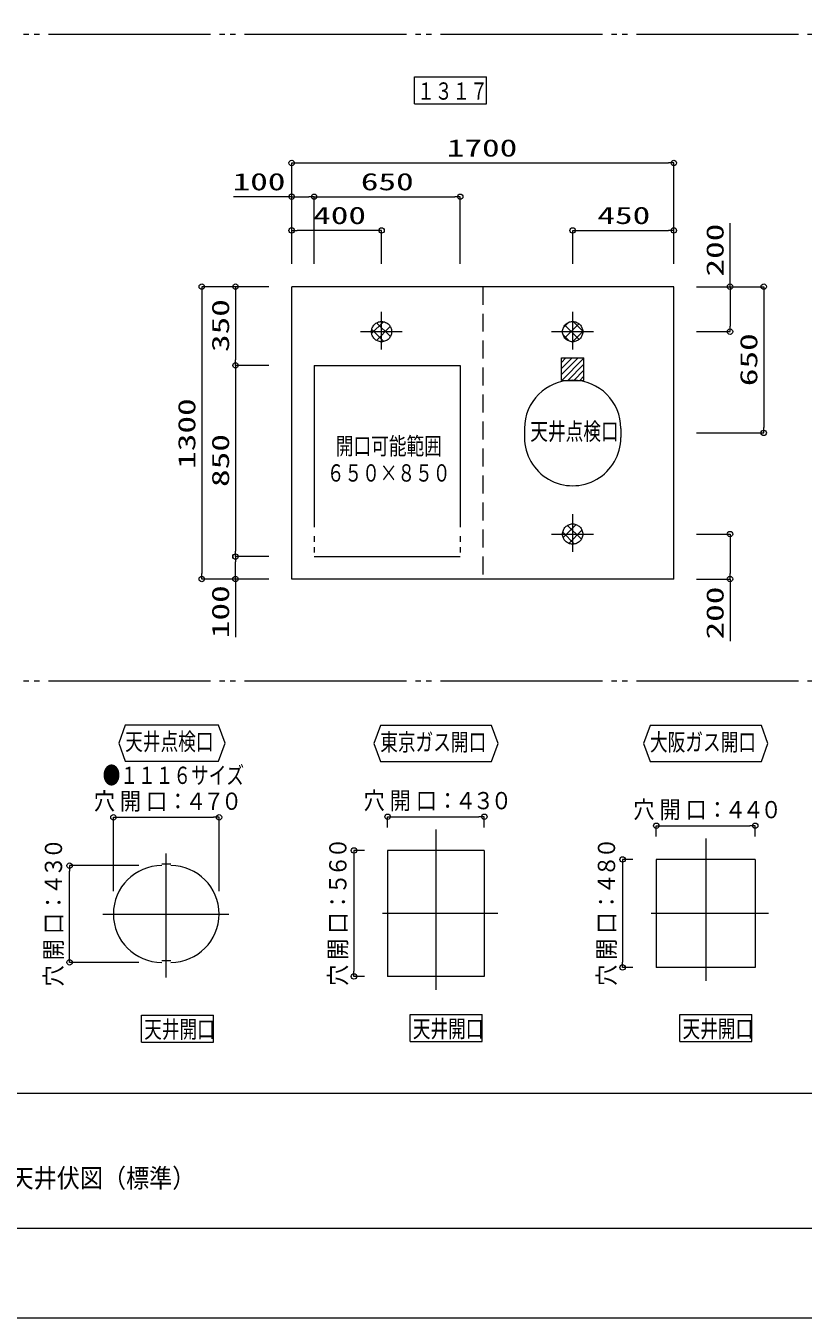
# Model space of a CAD drawing. Units: millimetres on the paper. Extents: x -305 to 305, y -152 to 152.
# Drawn here: x -169.1 to -82.6, y -148.5 to -4.8 of the extents above; entities that cross this region are included whole.
import ezdxf
from ezdxf.enums import TextEntityAlignment as Align

# ---------------------------------------------------------------- set-up
doc = ezdxf.new("R2010")
doc.units = ezdxf.units.MM
for name, pattern in [('DASHED2', [3, 2, -1]), ('LONG_CHAIN', [21, 18, -1, 1, -1]), ('LONG_DOUBLE_CHAIN', [21.8, 18, -1, 0.6, -0.6, 0.6, -1])]:
    doc.linetypes.add(name, pattern=pattern)
for name, color, linetype, lineweight in [('0-0_0', 7, 'Continuous', 9), ('0-1_VIEW0004', 7, 'Continuous', 9), ('0-2_1図面枠', 7, 'Continuous', 9), ('0-3_図面枠', 3, 'Continuous', 9), ('0-4_DEFPOINTS', 7, 'Continuous', 9)]:
    doc.layers.add(name, color=color, linetype=linetype, lineweight=lineweight)
doc.styles.add('ＭＳ ゴシック', font='')
doc.styles.get('ＭＳ ゴシック').set_extended_font_data('MS Gothic')

# ---------------------------------------------------------------- blocks, each defined once
blk = doc.blocks.new('_ORIGIN')
at = {"layer": '0-0_0'}
blk.add_line((0, 0), (-1, 0), dxfattribs=at)
blk.add_circle((0, 0), 0.5, dxfattribs=at)

msp = doc.modelspace()

# ---------------------------------------------------------------- linework, layer by layer
at = {"layer": '0-0_0'}
for p, q in [((-130.61, -39.036), (-129.304, -37.73)), ((-129.263, -39.937), (-130.602, -38.598)), ((-130.083, -39.802), (-128.539, -38.258)), ((-128.521, -39.386), (-130.052, -37.855)), ((-109.293, -38.41), (-108.681, -37.797)), ((-109.131, -39.541), (-107.55, -37.959)), ((-107.523, -39.694), (-109.109, -38.108)), ((-107.129, -38.795), (-108.21, -37.713)), ((-108.603, -39.907), (-109.322, -39.188)), ((-108.26, -39.962), (-107.128, -38.83)), ((-109.315, -61.708), (-107.882, -60.275)), ((-108.049, -62.444), (-109.359, -61.134)), ((-107.287, -61.914), (-108.829, -60.371)), ((-108.688, -62.375), (-107.216, -60.902))]:
    msp.add_line(p, q, dxfattribs=at)
at = {"layer": '0-0_0', "color": 2}
for p, q in [((-109.503, -43.604), (-107.649, -41.75)), ((-109.503, -42.93), (-108.322, -41.75)), ((-109.503, -42.257), (-108.996, -41.75)), ((-109.475, -44.25), (-107.003, -41.777)), ((-108.802, -44.25), (-107.003, -42.451)), ((-108.128, -44.25), (-107.003, -43.124)), ((-107.455, -44.25), (-107.003, -43.798))]:
    msp.add_line(p, q, dxfattribs=at)
at = {"layer": '0-1_VIEW0004', "color": 5, "linetype": 'LONG_DOUBLE_CHAIN'}
for p, q in [((91.256, -5.808), (-277.701, -5.808)), ((91.256, -77.683), (-277.701, -77.683))]:
    msp.add_line(p, q, dxfattribs=at)
at = {"layer": '0-1_VIEW0004'}
for p, q in [((-125.832, -13.509), (-125.832, -10.509)), ((-125.832, -10.509), (-117.832, -10.509)), ((-117.832, -13.509), (-117.832, -10.509)), ((-125.832, -13.509), (-117.832, -13.509)), ((-139.503, -31.297), (-139.503, -20.087)), ((-138.903, -20.087), (-97.603, -20.087)), ((-97.003, -31.297), (-97.003, -20.087)), ((-139.503, -23.837), (-145.975, -23.837)), ((-139.503, -31.297), (-139.503, -23.837)), ((-138.903, -23.837), (-137.603, -23.837)), ((-137.003, -31.297), (-137.003, -23.837)), ((-137.003, -31.297), (-137.003, -23.837)), ((-136.403, -23.837), (-121.353, -23.837)), ((-120.753, -31.297), (-120.753, -23.837)), ((-90.752, -33.837), (-90.752, -26.765)), ((-139.503, -31.297), (-139.503, -27.587)), ((-130.103, -27.587), (-138.903, -27.587)), ((-129.503, -31.297), (-129.503, -27.587)), ((-108.253, -31.297), (-108.253, -27.587)), ((-107.653, -27.587), (-97.603, -27.587)), ((-97.003, -31.297), (-97.003, -27.587)), ((-142.043, -33.837), (-149.501, -33.837)), ((-149.501, -34.437), (-149.501, -65.737)), ((-142.043, -33.837), (-145.751, -33.837)), ((-145.751, -34.437), (-145.751, -41.987)), ((-94.463, -33.837), (-90.752, -33.837)), ((-94.463, -33.837), (-87.002, -33.837)), ((-90.752, -34.437), (-90.752, -38.237)), ((-87.002, -34.437), (-87.002, -49.487)), ((-94.463, -38.837), (-90.752, -38.837)), ((-142.043, -42.587), (-145.751, -42.587)), ((-145.751, -43.187), (-145.751, -63.237)), ((-94.463, -50.087), (-87.002, -50.087)), ((-94.463, -61.337), (-90.753, -61.337)), ((-90.753, -61.937), (-90.753, -65.737)), ((-145.752, -65.737), (-145.752, -64.437)), ((-142.043, -63.837), (-145.751, -63.837)), ((-142.043, -66.337), (-149.501, -66.337)), ((-145.752, -66.337), (-145.752, -72.809)), ((-159.329, -101.033), (-159.329, -92.823)), ((-158.729, -92.823), (-148.179, -92.823)), ((-147.579, -101.033), (-147.579, -92.823)), ((-128.829, -93.971), (-128.829, -92.761)), ((-128.229, -92.761), (-118.679, -92.761)), ((-118.079, -93.971), (-118.079, -92.761)), ((-98.954, -94.971), (-98.954, -93.761)), ((-98.354, -93.761), (-88.554, -93.761)), ((-87.954, -94.971), (-87.954, -93.761)), ((-131.419, -96.511), (-132.577, -96.511)), ((-132.577, -97.111), (-132.577, -109.911)), ((-118.079, -96.511), (-128.829, -96.511)), ((-128.829, -96.511), (-128.829, -110.511)), ((-118.079, -96.511), (-118.079, -110.511)), ((-101.544, -97.511), (-102.702, -97.511)), ((-87.954, -97.511), (-98.954, -97.511)), ((-98.954, -97.511), (-98.954, -109.511)), ((-87.954, -97.511), (-87.954, -109.511)), ((-156.494, -98.198), (-164.203, -98.198)), ((-164.203, -108.348), (-164.203, -98.798)), ((-102.702, -98.111), (-102.702, -108.911)), ((-156.494, -108.948), (-164.203, -108.948)), ((-131.419, -110.511), (-132.577, -110.511)), ((-118.079, -110.511), (-128.829, -110.511)), ((-101.544, -109.511), (-102.702, -109.511)), ((-87.954, -109.511), (-98.954, -109.511)), ((-156.192, -117.804), (-156.192, -114.804)), ((-156.192, -114.804), (-148.192, -114.804)), ((-148.192, -117.804), (-148.192, -114.804)), ((-126.317, -117.742), (-126.317, -114.742)), ((-126.317, -114.742), (-118.317, -114.742)), ((-118.317, -117.742), (-118.317, -114.742)), ((-96.317, -117.742), (-96.317, -114.742)), ((-96.317, -114.742), (-88.317, -114.742)), ((-88.317, -117.742), (-88.317, -114.742)), ((-126.317, -117.742), (-118.317, -117.742)), ((-96.317, -117.742), (-88.317, -117.742)), ((-156.192, -117.804), (-148.192, -117.804))]:
    msp.add_line(p, q, dxfattribs=at)
at = {"layer": '0-1_VIEW0004', "linetype": 'DASHED2'}
msp.add_line((-118.253, -33.837), (-118.253, -66.337), dxfattribs=at)
at = {"layer": '0-1_VIEW0004', "color": 6, "linetype": 'LONG_CHAIN'}
for p, q in [((-129.503, -40.826), (-129.503, -36.642)), ((-108.253, -40.826), (-108.253, -36.642)), ((-131.857, -38.837), (-127.204, -38.837)), ((-110.607, -38.837), (-105.954, -38.837)), ((-108.253, -63.326), (-108.253, -59.142)), ((-110.607, -61.337), (-105.954, -61.337))]:
    msp.add_line(p, q, dxfattribs=at)
at = {"layer": '0-1_VIEW0004', "linetype": 'LONG_DOUBLE_CHAIN'}
for p, q in [((-137.003, -42.587), (-137.003, -63.837)), ((-137.003, -42.587), (-120.753, -42.587)), ((-120.753, -42.587), (-120.753, -63.837)), ((-113.615, -49.605), (-113.615, -50.605)), ((-102.89, -49.605), (-102.89, -50.605)), ((-137.003, -63.837), (-120.753, -63.837))]:
    msp.add_line(p, q, dxfattribs=at)
at = {"layer": '0-1_VIEW0004', "color": 2}
for p, q in [((-107.003, -44.25), (-107.003, -41.75)), ((-109.503, -44.25), (-107.003, -44.25))]:
    msp.add_line(p, q, dxfattribs=at)
at = {"layer": '0-1_VIEW0004', "linetype": 'LONG_CHAIN'}
for p, q in [((-123.454, -94.186), (-123.454, -111.993)), ((-93.454, -95.186), (-93.454, -110.993)), ((-153.454, -110.63), (-153.454, -96.833)), ((-160.501, -103.573), (-146.504, -103.573)), ((-116.57, -103.511), (-129.385, -103.511)), ((-86.486, -103.511), (-99.51, -103.511))]:
    msp.add_line(p, q, dxfattribs=at)
at = {"layer": '0-1_VIEW0004', "color": 6}
for p, q in [((-152.954, -98.04), (-153.954, -98.04)), ((-152.954, -108.79), (-153.954, -108.79))]:
    msp.add_line(p, q, dxfattribs=at)
at = {"layer": '0-1_VIEW0004'}
for points in [[(-97.003, -66.337), (-97.003, -33.837), (-139.503, -33.837)], [(-97.003, -66.337), (-139.503, -66.337), (-139.503, -33.837)], [(-94.463, -66.337), (-90.753, -66.337), (-90.753, -73.251)]]:
    msp.add_lwpolyline(points, dxfattribs=at)
at = {"layer": '0-1_VIEW0004', "color": 2}
msp.add_lwpolyline([(-109.503, -44.25), (-109.503, -41.75), (-107.003, -41.75)], dxfattribs=at)
at = {"layer": '0-1_VIEW0004'}
for points in [[(-158.734, -84.571), (-158.006, -86.571), (-147.634, -86.571), (-146.907, -84.571), (-147.634, -82.571), (-158.006, -82.571)], [(-130.367, -84.631), (-129.64, -86.631), (-117.268, -86.631), (-116.54, -84.631), (-117.268, -82.631), (-129.64, -82.631)], [(-100.367, -84.631), (-99.64, -86.631), (-87.268, -86.631), (-86.54, -84.631), (-87.268, -82.631), (-99.64, -82.631)]]:
    msp.add_lwpolyline(points, close=True, dxfattribs=at)
at = {"layer": '0-1_VIEW0004', "color": 6, "linetype": 'LONG_CHAIN'}
for centre in [(-129.503, -38.837), (-108.253, -38.837), (-108.253, -61.337)]:
    msp.add_circle(centre, 1.125, dxfattribs=at)
at = {"layer": '0-1_VIEW0004', "linetype": 'LONG_DOUBLE_CHAIN'}
for centre, start, end in [((-108.253, -49.605), 89.99998, 179.99996), ((-108.253, -49.605), 0.00002, 89.99998), ((-108.253, -50.605), 179.99996, 0)]:
    msp.add_arc(centre, 5.362, start, end, dxfattribs=at)
at = {"layer": '0-1_VIEW0004', "color": 6}
for centre, start, end in [((-153.954, -103.573), 90, 270), ((-152.954, -103.573), 270, 90)]:
    msp.add_arc(centre, 5.375, start, end, dxfattribs=at)
at = {"layer": '0-3_図面枠'}
msp.add_line((-291.017, -123.498), (108.983, -123.498), dxfattribs=at)
msp.add_lwpolyline([(-291.017, -138.498), (108.983, -138.498), (108.983, 138.502), (-291.017, 138.502)], close=True, dxfattribs=at)
at = {"layer": '0-4_DEFPOINTS'}
msp.add_line((118.983, -148.498), (-301.017, -148.498), dxfattribs=at)

# ---------------------------------------------------------------- block references
at = {"layer": '0-1_VIEW0004', "xscale": 0.6, "yscale": 0.6}
for p, rotation in [((-139.503, -20.087), 180), ((-139.503, -23.837), 180), ((-137.003, -23.837), 180), ((-139.503, -27.587), 180), ((-108.253, -27.587), 180), ((-149.501, -33.837), 90), ((-145.751, -33.837), 90), ((-90.752, -33.837), 90), ((-87.002, -33.837), 90), ((-90.752, -38.837), 270), ((-145.751, -42.587), 270), ((-145.751, -42.587), 90), ((-87.002, -50.087), 270), ((-90.753, -61.337), 90), ((-145.752, -63.837), 90), ((-145.751, -63.837), 270), ((-149.501, -66.337), 270), ((-145.752, -66.337), 270), ((-90.753, -66.337), 270), ((-159.329, -92.823), 180), ((-128.829, -92.761), 180), ((-98.954, -93.761), 180), ((-132.577, -96.511), 90), ((-102.702, -97.511), 90), ((-164.203, -98.198), 90), ((-164.203, -108.948), 270), ((-102.702, -109.511), 270), ((-132.577, -110.511), 270)]:
    msp.add_blockref('_ORIGIN', p, dxfattribs=dict(at, rotation=rotation))
for p in [(-97.003, -20.087), (-137.003, -23.837), (-120.753, -23.837), (-129.503, -27.587), (-97.003, -27.587), (-147.579, -92.823), (-118.079, -92.761), (-87.954, -93.761)]:
    msp.add_blockref('_ORIGIN', p, dxfattribs=at)

# ---------------------------------------------------------------- texts
at = {"layer": '0-1_VIEW0004', "style": 'ＭＳ ゴシック'}
for s, width, p in [('１３１７', 0.75, (-125.547, -13.629)), ('1700', 1.5, (-122.251, -19.949)), ('100', 1.5, (-146.075, -23.699)), ('650', 1.5, (-131.813, -23.699)), ('400', 1.5, (-137.113, -27.449)), ('450', 1.5, (-105.506, -27.449)), ('天井点検口', 0.75, (-112.967, -51.458)), ('開口可能範囲', 0.75, (-134.592, -53.084)), ('６５０×８５０', 0.75, (-135.592, -56.081)), ('天井点検口', 0.75, (-158.02, -85.941)), ('東京ガス開口', 0.75, (-129.653, -86.001)), ('大阪ガス開口', 0.75, (-99.653, -86.001)), ('●１１１６サイズ', 0.75, (-160.52, -89.691)), ('穴', 0.9, (-161.513, -92.569)), ('開', 0.9, (-158.605, -92.569)), ('口：', 0.9, (-155.697, -92.569)), ('４', 0.9, (-151.335, -92.569)), ('７', 0.9, (-149.347, -92.569)), ('０', 0.9, (-147.359, -92.569)), ('穴', 0.9, (-131.513, -92.506)), ('開', 0.9, (-128.605, -92.506)), ('口：', 0.9, (-125.697, -92.506)), ('４', 0.9, (-121.335, -92.506)), ('３', 0.9, (-119.347, -92.506)), ('０', 0.9, (-117.359, -92.506)), ('穴', 0.9, (-101.513, -93.506)), ('開', 0.9, (-98.605, -93.506)), ('口：', 0.9, (-95.697, -93.506)), ('４', 0.9, (-91.335, -93.506)), ('４', 0.9, (-89.347, -93.506)), ('０', 0.9, (-87.359, -93.506)), ('天井開口', 0.75, (-155.907, -117.924)), ('天井開口', 0.75, (-126.032, -117.861)), ('天井開口', 0.75, (-96.032, -117.861))]:
    msp.add_text(s, height=1.921, dxfattribs=dict(at, width=width)).set_placement(p, align=Align.BOTTOM_LEFT)
for s, width, p in [('200', 1.5, (-90.891, -32.711)), ('350', 1.5, (-145.89, -41.102)), ('650', 1.5, (-87.141, -44.897)), ('1300', 1.5, (-149.64, -54.085)), ('850', 1.5, (-145.89, -56.1)), ('100', 1.5, (-145.891, -72.909)), ('200', 1.5, (-90.892, -73.055)), ('０', 0.9, (-164.458, -97.478)), ('０', 0.9, (-132.832, -97.416)), ('０', 0.9, (-102.957, -97.416)), ('６', 0.9, (-132.832, -99.404)), ('８', 0.9, (-102.957, -99.404)), ('３', 0.9, (-164.458, -99.466)), ('４', 0.9, (-164.458, -101.454)), ('５', 0.9, (-132.832, -101.392)), ('４', 0.9, (-102.957, -101.392)), ('口：', 0.9, (-164.458, -105.816)), ('口：', 0.9, (-132.832, -105.754)), ('口：', 0.9, (-102.957, -105.754)), ('開', 0.9, (-164.458, -108.724)), ('開', 0.9, (-132.832, -108.662)), ('開', 0.9, (-102.957, -108.662)), ('穴', 0.9, (-164.458, -111.632)), ('穴', 0.9, (-132.832, -111.57)), ('穴', 0.9, (-102.957, -111.57))]:
    msp.add_text(s, height=1.921, rotation=90, dxfattribs=dict(at, width=width)).set_placement(p, align=Align.BOTTOM_LEFT)
at = {"layer": '0-2_1図面枠', "style": 'ＭＳ ゴシック', "width": 0.9}
msp.add_text('ノウム 集合 天井伏図（標準）', height=2.092, dxfattribs=at).set_placement((-186.165, -134.602), align=Align.BOTTOM_LEFT)

doc.saveas('drawing.dxf')
